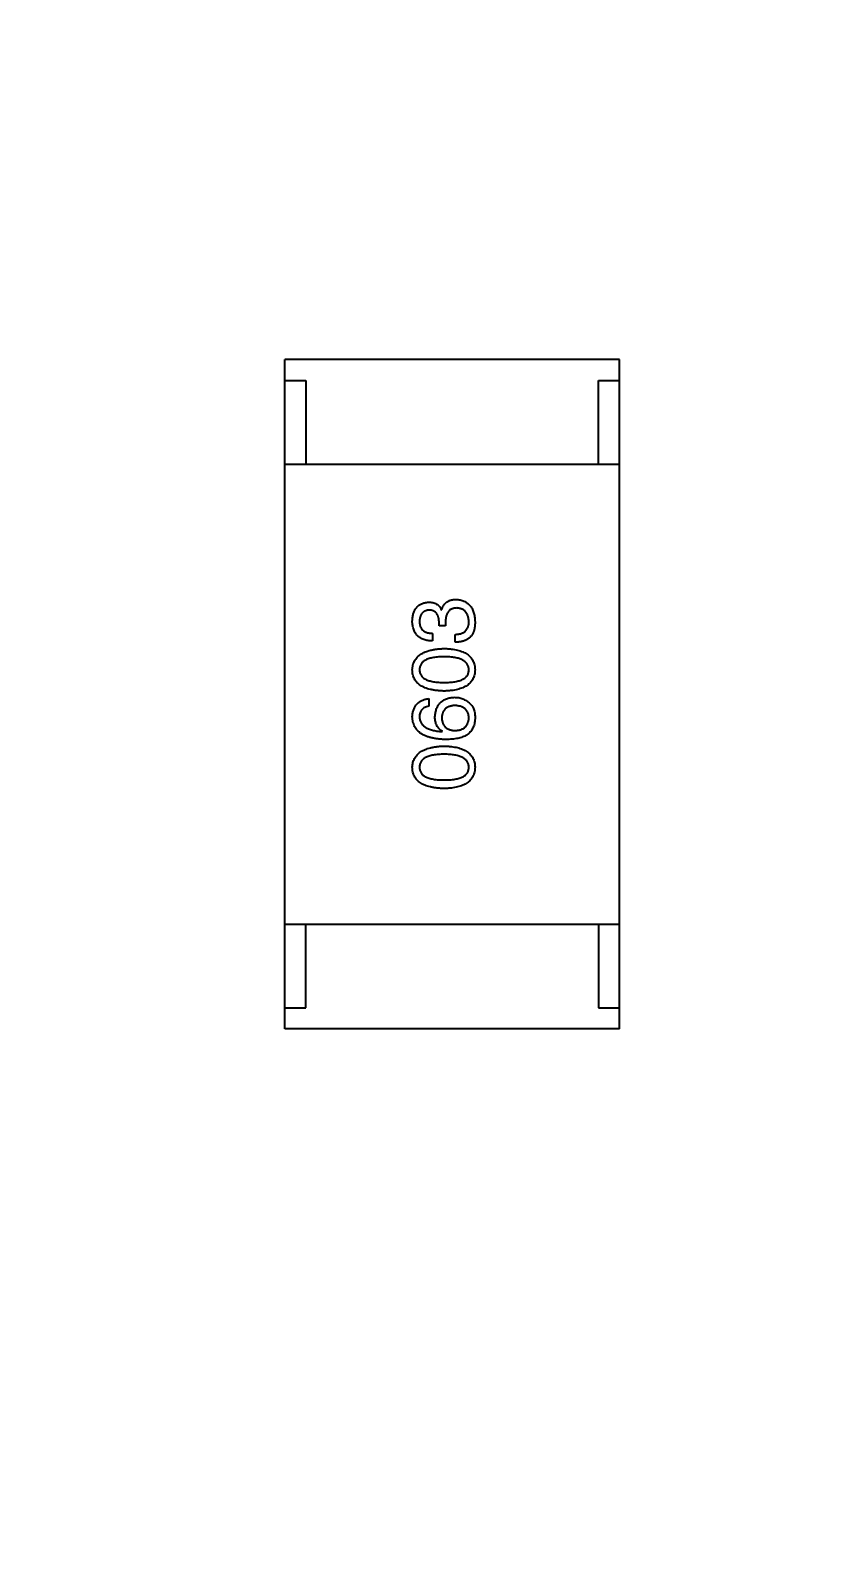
# Model space of a CAD drawing. Header units: millimetres. Extents: x 104 to 312, y 235 to 317.
# Drawn here: x 276.079 to 277.976, y 271.618 to 275.225 of the extents above; entities that cross this region are included whole.
import ezdxf

# ---------------------------------------------------------------- set-up
doc = ezdxf.new("R2010")
doc.units = ezdxf.units.MM
doc.header["$LTSCALE"] = 0.5
doc.header["$PDMODE"] = 3
doc.header["$PDSIZE"] = 0.3125
doc.linetypes.add('CENTER', pattern=[50.8, 31.75, -6.35, 6.35, -6.35])
doc.layers.get('0').update_dxf_attribs({"linetype": 'CONTINUOUS'})
doc.layers.get('Defpoints').update_dxf_attribs({"linetype": 'CONTINUOUS'})
doc.layers.add('dim', color=6, linetype='CONTINUOUS', lineweight=9)
doc.styles.add('Verdana', font='verdana.ttf', dxfattribs={"height": 2})
doc.dimstyles.new('aaaaaaaa 3.0', dxfattribs={"dimtxt": 2, "dimasz": 1.5, "dimexe": 1.25, "dimexo": 0.625, "dimtad": 1, "dimzin": 9, "dimdsep": 46, "dimtxsty": 'Verdana', "dimcen": 0, "dimadec": 1, "dimazin": 2, "dimtfac": 1, "dimtofl": 0, "dimtmove": 0, "dimatfit": 3, "dimfxl": 1, "dimlwd": 25, "dimlwe": 25, "dimarcsym": 0})

# ---------------------------------------------------------------- blocks, each defined once
blk = doc.blocks.new('*D35')
at = {"layer": 'Defpoints', "color": 0}
for p in [(274.8621, 292.0917), (302.3617, 271.0916), (310.9046, 271.0916)]:
    blk.add_point(p, dxfattribs=at)
at = {"layer": 'dim', "color": 0, "lineweight": 25}
for p, q in [((275.4871, 292.0917), (312.1546, 292.0917)), ((310.9046, 290.5917), (310.9046, 272.5916)), ((302.9867, 271.0916), (312.1546, 271.0916))]:
    blk.add_line(p, q, dxfattribs=at)
at = {"layer": 'dim', "color": 0}
for points in [[(311.1546, 290.5917), (310.6546, 290.5917), (310.9046, 292.0917)], [(310.6546, 272.5916), (311.1546, 272.5916), (310.9046, 271.0916)]]:
    blk.add_solid(points, dxfattribs=at)
at = {"layer": 'dim', "color": 0, "insert": (309.2587, 281.5916), "char_height": 2, "attachment_point": 5, "rotation": 90, "style": 'Verdana'}
blk.add_mtext('21', dxfattribs=at)

msp = doc.modelspace()

# ---------------------------------------------------------------- linework, layer by layer
at = {"linetype": 'Continuous'}
for p, q in [((276.6874, 272.8376), (276.6874, 274.4376)), ((277.4874, 274.4376), (276.6874, 274.4376)), ((277.4874, 272.8376), (277.4874, 274.4376)), ((276.6874, 274.3876), (276.7374, 274.3876)), ((276.7374, 274.3876), (276.7374, 274.1876)), ((277.4374, 274.1876), (277.4374, 274.3876)), ((277.4374, 274.3876), (277.4874, 274.3876)), ((276.6874, 274.1876), (277.4874, 274.1876)), ((277.0561, 273.8009), (277.0561, 273.8108)), ((277.0618, 273.8395), (277.0627, 273.8395)), ((277.0717, 273.8099), (277.0717, 273.8009)), ((277.0405, 273.7829), (277.0405, 273.7649)), ((277.0717, 273.8009), (277.0561, 273.8009)), ((277.0946, 273.7616), (277.0946, 273.7804)), ((277.0315, 273.6268), (277.0315, 273.6088)), ((277.0635, 273.5481), (277.0643, 273.5489)), ((276.6874, 273.0876), (277.4874, 273.0876)), ((276.7374, 272.8876), (276.7374, 273.0876)), ((277.4374, 273.0876), (277.4374, 272.8876)), ((276.6874, 272.8876), (276.7374, 272.8876)), ((277.4374, 272.8876), (277.4874, 272.8876)), ((277.4874, 272.8376), (276.6874, 272.8376))]:
    msp.add_line(p, q, dxfattribs=at)
msp.add_circle((274.8618, 271.1524), 27.5, dxfattribs=at)
at = {"color": 1, "linetype": 'CENTER'}
msp.add_circle((274.8621, 271.0916), 21.0001, dxfattribs=at)
at = {"linetype": 'Continuous'}
msp.add_arc((274.8618, 271.1524), 24.842, 307.50561, 229.18658, dxfattribs=at)
for points, knots in [([(276.9922, 273.8124), (276.9923, 273.8141), (276.9924, 273.8175), (276.9931, 273.8223), (276.9939, 273.8269), (276.9951, 273.8311), (276.9966, 273.8351), (276.9983, 273.8387), (277.0003, 273.842), (277.0026, 273.845), (277.0051, 273.8477), (277.008, 273.8501), (277.0111, 273.8521), (277.0145, 273.8538), (277.0181, 273.8552), (277.0221, 273.8563), (277.0263, 273.8571), (277.0292, 273.8574), (277.0307, 273.8575)], [0, 0, 0, 0, 0.077845, 0.151584, 0.221397, 0.287366, 0.350104, 0.410398, 0.467998, 0.524388, 0.579979, 0.635152, 0.690917, 0.747936, 0.806661, 0.867861, 0.932479, 1, 1, 1, 1]), ([(277.0307, 273.8575), (277.0325, 273.8574), (277.0361, 273.8574), (277.0412, 273.8565), (277.0458, 273.8551), (277.05, 273.8531), (277.0537, 273.8505), (277.057, 273.8474), (277.0597, 273.8437), (277.0611, 273.8409), (277.0618, 273.8395)], [0, 0, 0, 0, 0.143686, 0.277942, 0.40333, 0.521785, 0.638573, 0.755208, 0.874773, 1, 1, 1, 1]), ([(277.0627, 273.8395), (277.063, 273.8405), (277.0636, 273.8424), (277.0647, 273.8452), (277.0661, 273.8478), (277.0675, 273.8502), (277.0691, 273.8524), (277.0708, 273.8545), (277.0727, 273.8563), (277.0747, 273.858), (277.0769, 273.8594), (277.0793, 273.8606), (277.0817, 273.8617), (277.0844, 273.8625), (277.0871, 273.8633), (277.0901, 273.8637), (277.0931, 273.864), (277.0952, 273.864), (277.0963, 273.864)], [0, 0, 0, 0, 0.069445, 0.136039, 0.200011, 0.261745, 0.322328, 0.381403, 0.438864, 0.496655, 0.554398, 0.612391, 0.672266, 0.733005, 0.79604, 0.861293, 0.928785, 1, 1, 1, 1]), ([(277.0987, 273.8436), (277.0976, 273.8435), (277.0955, 273.8435), (277.0924, 273.8431), (277.0896, 273.8424), (277.0869, 273.8415), (277.0845, 273.8403), (277.0822, 273.8389), (277.0802, 273.8372), (277.0784, 273.8352), (277.0768, 273.8329), (277.0754, 273.8304), (277.0743, 273.8276), (277.0733, 273.8246), (277.0726, 273.8213), (277.0721, 273.8177), (277.0717, 273.8139), (277.0717, 273.8113), (277.0717, 273.8099)], [0, 0, 0, 0, 0.066518, 0.129194, 0.188613, 0.245254, 0.300032, 0.353805, 0.407079, 0.461108, 0.516272, 0.574141, 0.634837, 0.699275, 0.767504, 0.840272, 0.917505, 1, 1, 1, 1]), ([(277.0963, 273.864), (277.0981, 273.8639), (277.1016, 273.8637), (277.1066, 273.8628), (277.1113, 273.8615), (277.1157, 273.8599), (277.1198, 273.8579), (277.1235, 273.8555), (277.1269, 273.8527), (277.13, 273.8495), (277.1327, 273.846), (277.135, 273.8421), (277.1371, 273.8378), (277.1388, 273.8331), (277.1401, 273.828), (277.1412, 273.8226), (277.1419, 273.8168), (277.1421, 273.8128), (277.1422, 273.8108)], [0, 0, 0, 0, 0.068236, 0.132937, 0.194125, 0.253174, 0.310181, 0.365986, 0.421096, 0.476216, 0.532352, 0.590232, 0.649824, 0.71274, 0.778406, 0.848058, 0.921922, 1, 1, 1, 1]), ([(277.1274, 273.8116), (277.1273, 273.8128), (277.1272, 273.8152), (277.1266, 273.8187), (277.126, 273.8219), (277.1251, 273.8249), (277.124, 273.8277), (277.1227, 273.8303), (277.1212, 273.8326), (277.1195, 273.8348), (277.1176, 273.8367), (277.1155, 273.8384), (277.1132, 273.8398), (277.1107, 273.841), (277.108, 273.842), (277.1051, 273.8428), (277.102, 273.8433), (277.0998, 273.8435), (277.0987, 273.8436)], [0, 0, 0, 0, 0.076694, 0.149502, 0.218019, 0.283183, 0.345589, 0.405199, 0.462852, 0.519478, 0.575313, 0.630559, 0.687006, 0.744638, 0.804006, 0.866059, 0.931486, 1, 1, 1, 1]), ([(277.0405, 273.7649), (277.0386, 273.7649), (277.0349, 273.7651), (277.0295, 273.7657), (277.0244, 273.7667), (277.0197, 273.768), (277.0154, 273.7698), (277.0114, 273.7718), (277.0078, 273.7743), (277.0046, 273.7771), (277.0018, 273.7803), (276.9993, 273.7838), (276.9971, 273.7877), (276.9954, 273.792), (276.994, 273.7966), (276.9931, 273.8015), (276.9924, 273.8069), (276.9922, 273.8105), (276.9922, 273.8124)], [0, 0, 0, 0, 0.074804, 0.144899, 0.211458, 0.274554, 0.334363, 0.392059, 0.448123, 0.503024, 0.558154, 0.613471, 0.670844, 0.729926, 0.792003, 0.857405, 0.926768, 1, 1, 1, 1]), ([(277.0323, 273.8386), (277.0314, 273.8386), (277.0297, 273.8384), (277.0272, 273.8379), (277.0248, 273.8372), (277.0226, 273.8364), (277.0206, 273.8353), (277.0187, 273.8341), (277.017, 273.8327), (277.0155, 273.8311), (277.0141, 273.8293), (277.013, 273.8273), (277.0119, 273.8251), (277.0111, 273.8228), (277.0104, 273.8202), (277.0099, 273.8175), (277.0095, 273.8146), (277.0094, 273.8126), (277.0094, 273.8116)], [0, 0, 0, 0, 0.067655, 0.132224, 0.194132, 0.253145, 0.309858, 0.366002, 0.421361, 0.47702, 0.532632, 0.590536, 0.65067, 0.713258, 0.779588, 0.848803, 0.921949, 1, 1, 1, 1]), ([(277.0094, 273.8116), (277.0094, 273.8105), (277.0095, 273.8083), (277.0098, 273.8051), (277.0104, 273.8021), (277.0113, 273.7994), (277.0124, 273.7968), (277.0137, 273.7945), (277.0153, 273.7923), (277.0171, 273.7904), (277.0192, 273.7887), (277.0216, 273.7873), (277.0241, 273.786), (277.0269, 273.7849), (277.03, 273.7841), (277.0333, 273.7835), (277.0368, 273.7831), (277.0393, 273.783), (277.0405, 273.7829)], [0, 0, 0, 0, 0.069877, 0.136363, 0.198671, 0.257968, 0.315462, 0.370709, 0.425568, 0.479847, 0.535753, 0.592303, 0.651386, 0.713311, 0.778642, 0.84836, 0.921866, 1, 1, 1, 1]), ([(277.0561, 273.8108), (277.0561, 273.8119), (277.056, 273.814), (277.0556, 273.8171), (277.0551, 273.8199), (277.0544, 273.8226), (277.0535, 273.8251), (277.0524, 273.8274), (277.0512, 273.8294), (277.0498, 273.8313), (277.0482, 273.8329), (277.0464, 273.8344), (277.0445, 273.8356), (277.0424, 273.8366), (277.0402, 273.8375), (277.0377, 273.8381), (277.0351, 273.8385), (277.0333, 273.8386), (277.0323, 273.8386)], [0, 0, 0, 0, 0.079415, 0.154091, 0.22508, 0.29186, 0.355026, 0.415127, 0.472418, 0.528511, 0.583551, 0.638361, 0.693547, 0.750023, 0.807857, 0.868401, 0.932259, 1, 1, 1, 1]), ([(277.0946, 273.7804), (277.096, 273.7805), (277.0985, 273.7806), (277.1023, 273.7811), (277.1057, 273.7817), (277.1089, 273.7826), (277.1119, 273.7838), (277.1146, 273.7851), (277.1171, 273.7868), (277.1193, 273.7886), (277.1212, 273.7907), (277.1229, 273.793), (277.1243, 273.7955), (277.1254, 273.7983), (277.1263, 273.8013), (277.127, 273.8045), (277.1274, 273.808), (277.1274, 273.8104), (277.1274, 273.8116)], [0, 0, 0, 0, 0.07723, 0.149593, 0.217944, 0.282232, 0.34411, 0.402297, 0.458791, 0.513966, 0.568538, 0.623291, 0.679957, 0.737243, 0.798142, 0.86118, 0.928728, 1, 1, 1, 1]), ([(277.1422, 273.8108), (277.1422, 273.8094), (277.1421, 273.8067), (277.1419, 273.8027), (277.1415, 273.799), (277.141, 273.7955), (277.1403, 273.7922), (277.1395, 273.7891), (277.1385, 273.7863), (277.1377, 273.7846), (277.1373, 273.7837)], [0, 0, 0, 0, 0.15115, 0.29371, 0.429149, 0.55661, 0.677302, 0.791017, 0.898045, 1, 1, 1, 1]), ([(277.1373, 273.7837), (277.1368, 273.7829), (277.136, 273.7811), (277.1345, 273.7787), (277.1328, 273.7764), (277.1309, 273.7743), (277.1289, 273.7724), (277.1267, 273.7706), (277.1243, 273.769), (277.1217, 273.7675), (277.1189, 273.7662), (277.116, 273.765), (277.1129, 273.7641), (277.1096, 273.7632), (277.1061, 273.7626), (277.1024, 273.7621), (277.0986, 273.7617), (277.096, 273.7616), (277.0946, 273.7616)], [0, 0, 0, 0, 0.056906, 0.113264, 0.168825, 0.223843, 0.279195, 0.335267, 0.392098, 0.450414, 0.51054, 0.572219, 0.636652, 0.703156, 0.773102, 0.845505, 0.921063, 1, 1, 1, 1]), ([(276.9922, 273.6958), (276.9923, 273.6978), (276.9925, 273.7016), (276.9936, 273.7072), (276.9953, 273.7123), (276.9974, 273.7172), (277.0002, 273.7217), (277.0036, 273.7258), (277.0076, 273.7295), (277.0121, 273.7328), (277.0172, 273.7359), (277.0228, 273.7385), (277.029, 273.7408), (277.0358, 273.7427), (277.0432, 273.7442), (277.0511, 273.7454), (277.0595, 273.7463), (277.0654, 273.7465), (277.0684, 273.7467)], [0, 0, 0, 0, 0.057415, 0.112361, 0.16496, 0.216437, 0.267441, 0.318839, 0.371478, 0.426325, 0.483626, 0.544235, 0.608673, 0.677374, 0.750405, 0.828394, 0.911525, 1, 1, 1, 1]), ([(277.0684, 273.7467), (277.0714, 273.7466), (277.0771, 273.7464), (277.0854, 273.7456), (277.0931, 273.7445), (277.1002, 273.743), (277.1069, 273.7411), (277.1129, 273.7389), (277.1184, 273.7363), (277.1233, 273.7333), (277.1277, 273.7299), (277.1315, 273.7261), (277.1347, 273.722), (277.1374, 273.7175), (277.1394, 273.7126), (277.141, 273.7073), (277.1419, 273.7017), (277.1421, 273.6978), (277.1422, 273.6958)], [0, 0, 0, 0, 0.08769, 0.170218, 0.24749, 0.319818, 0.387758, 0.451391, 0.511445, 0.568185, 0.622681, 0.67526, 0.726746, 0.778428, 0.830764, 0.884397, 0.940866, 1, 1, 1, 1]), ([(277.0684, 273.727), (277.066, 273.727), (277.0614, 273.7269), (277.0547, 273.7266), (277.0485, 273.726), (277.0427, 273.7251), (277.0374, 273.724), (277.0325, 273.7227), (277.0281, 273.7211), (277.0242, 273.7193), (277.0207, 273.7172), (277.0177, 273.7149), (277.0151, 273.7123), (277.013, 273.7095), (277.0114, 273.7064), (277.0102, 273.7031), (277.0095, 273.6995), (277.0094, 273.6971), (277.0094, 273.6958)], [0, 0, 0, 0, 0.095719, 0.185854, 0.269738, 0.347952, 0.420315, 0.487894, 0.550245, 0.608186, 0.662454, 0.713283, 0.761375, 0.808209, 0.854301, 0.901312, 0.949396, 1, 1, 1, 1]), ([(277.1274, 273.6958), (277.1273, 273.6971), (277.1272, 273.6995), (277.1264, 273.7031), (277.1252, 273.7064), (277.1235, 273.7095), (277.1214, 273.7124), (277.1187, 273.7149), (277.1157, 273.7172), (277.1122, 273.7193), (277.1083, 273.7211), (277.1039, 273.7227), (277.0991, 273.724), (277.0938, 273.7251), (277.0881, 273.726), (277.0819, 273.7266), (277.0753, 273.7269), (277.0708, 273.727), (277.0684, 273.727)], [0, 0, 0, 0, 0.050879, 0.099377, 0.146973, 0.193618, 0.240619, 0.289461, 0.34047, 0.395283, 0.453059, 0.515633, 0.582666, 0.655287, 0.732971, 0.815933, 0.905166, 1, 1, 1, 1]), ([(277.0684, 273.645), (277.0654, 273.6451), (277.0594, 273.6453), (277.0509, 273.6461), (277.0429, 273.6472), (277.0355, 273.6487), (277.0287, 273.6505), (277.0224, 273.6528), (277.0168, 273.6554), (277.0117, 273.6584), (277.0071, 273.6618), (277.0032, 273.6655), (276.9999, 273.6697), (276.9971, 273.6742), (276.995, 273.6791), (276.9934, 273.6843), (276.9924, 273.69), (276.9923, 273.6938), (276.9922, 273.6958)], [0, 0, 0, 0, 0.088823, 0.172287, 0.250296, 0.323438, 0.392244, 0.456221, 0.516635, 0.573871, 0.628, 0.680335, 0.731489, 0.782557, 0.834044, 0.886738, 0.942089, 1, 1, 1, 1]), ([(277.0094, 273.6958), (277.0094, 273.6946), (277.0095, 273.6922), (277.0102, 273.6887), (277.0114, 273.6855), (277.013, 273.6825), (277.0151, 273.6798), (277.0177, 273.6772), (277.0207, 273.675), (277.0242, 273.673), (277.0281, 273.6712), (277.0325, 273.6696), (277.0374, 273.6684), (277.0427, 273.6673), (277.0485, 273.6665), (277.0547, 273.6659), (277.0614, 273.6656), (277.066, 273.6655), (277.0684, 273.6655)], [0, 0, 0, 0, 0.049764, 0.097007, 0.143217, 0.188577, 0.235116, 0.282997, 0.333719, 0.387776, 0.445989, 0.508679, 0.576563, 0.649481, 0.728235, 0.812722, 0.903548, 1, 1, 1, 1]), ([(277.0684, 273.6655), (277.0708, 273.6655), (277.0754, 273.6656), (277.0821, 273.6659), (277.0883, 273.6665), (277.0941, 273.6673), (277.0994, 273.6684), (277.1043, 273.6696), (277.1087, 273.6712), (277.1126, 273.673), (277.1161, 273.675), (277.1191, 273.6772), (277.1217, 273.6797), (277.1238, 273.6825), (277.1255, 273.6855), (277.1266, 273.6887), (277.1273, 273.6922), (277.1274, 273.6946), (277.1274, 273.6958)], [0, 0, 0, 0, 0.096457, 0.187288, 0.27178, 0.350132, 0.423455, 0.491343, 0.554037, 0.612253, 0.666313, 0.717038, 0.764921, 0.811214, 0.856775, 0.902988, 0.950234, 1, 1, 1, 1]), ([(277.1422, 273.6958), (277.1421, 273.6938), (277.1419, 273.69), (277.141, 273.6843), (277.1394, 273.6791), (277.1374, 273.6742), (277.1347, 273.6697), (277.1315, 273.6655), (277.1277, 273.6618), (277.1233, 273.6584), (277.1184, 273.6554), (277.1129, 273.6528), (277.1069, 273.6506), (277.1002, 273.6487), (277.0931, 273.6472), (277.0854, 273.6461), (277.0771, 273.6453), (277.0714, 273.6451), (277.0684, 273.645)], [0, 0, 0, 0, 0.059135, 0.115606, 0.169241, 0.221578, 0.273261, 0.324749, 0.377329, 0.431642, 0.488541, 0.548597, 0.612232, 0.680174, 0.752504, 0.829777, 0.912307, 1, 1, 1, 1]), ([(276.9922, 273.5834), (276.9923, 273.5849), (276.9926, 273.5881), (276.9933, 273.5926), (276.9942, 273.5968), (276.9955, 273.6008), (276.997, 273.6045), (276.9988, 273.6079), (277.0009, 273.6111), (277.0032, 273.6139), (277.0058, 273.6165), (277.0087, 273.6188), (277.0118, 273.6209), (277.0152, 273.6226), (277.0189, 273.6241), (277.0229, 273.6253), (277.0271, 273.6262), (277.03, 273.6266), (277.0315, 273.6268)], [0, 0, 0, 0, 0.073784, 0.144317, 0.211047, 0.274818, 0.336501, 0.395724, 0.453465, 0.510016, 0.566585, 0.622844, 0.680328, 0.739335, 0.800408, 0.863904, 0.93053, 1, 1, 1, 1]), ([(277.0463, 273.5834), (277.0464, 273.5852), (277.0468, 273.5887), (277.0477, 273.5939), (277.0488, 273.5987), (277.0503, 273.6031), (277.0522, 273.6073), (277.0543, 273.6111), (277.0568, 273.6145), (277.0595, 273.6176), (277.0626, 273.6204), (277.0661, 273.6228), (277.0698, 273.6249), (277.0738, 273.6267), (277.0782, 273.628), (277.0828, 273.6291), (277.0878, 273.6298), (277.0912, 273.63), (277.093, 273.6301)], [0, 0, 0, 0, 0.074228, 0.144548, 0.211288, 0.274576, 0.335162, 0.393915, 0.450599, 0.506657, 0.562409, 0.618617, 0.676096, 0.735061, 0.79654, 0.860906, 0.928473, 1, 1, 1, 1]), ([(277.093, 273.6301), (277.0947, 273.63), (277.0982, 273.6299), (277.1033, 273.6293), (277.1082, 273.6281), (277.1129, 273.6265), (277.1174, 273.6244), (277.1218, 273.6218), (277.126, 273.6188), (277.1286, 273.6165), (277.1299, 273.6153)], [0, 0, 0, 0, 0.12904, 0.253809, 0.377066, 0.499122, 0.621469, 0.744665, 0.870607, 1, 1, 1, 1]), ([(277.0315, 273.6088), (277.0298, 273.6084), (277.0265, 273.6076), (277.0219, 273.6058), (277.018, 273.6034), (277.0148, 273.6005), (277.0124, 273.597), (277.0106, 273.5929), (277.0095, 273.5883), (277.0094, 273.5851), (277.0094, 273.5834)], [0, 0, 0, 0, 0.1439, 0.274233, 0.394478, 0.509388, 0.621911, 0.738504, 0.863414, 1, 1, 1, 1]), ([(277.0938, 273.6104), (277.0926, 273.6103), (277.0902, 273.6102), (277.0867, 273.6096), (277.0835, 273.6089), (277.0805, 273.608), (277.0778, 273.6069), (277.0752, 273.6056), (277.0729, 273.604), (277.0708, 273.6023), (277.069, 273.6003), (277.0674, 273.5981), (277.066, 273.5957), (277.0649, 273.5932), (277.0639, 273.5904), (277.0633, 273.5874), (277.0628, 273.5842), (277.0627, 273.582), (277.0627, 273.5809)], [0, 0, 0, 0, 0.076288, 0.14871, 0.216387, 0.281386, 0.342528, 0.402111, 0.4591, 0.514852, 0.569974, 0.625644, 0.682226, 0.740156, 0.800362, 0.863471, 0.930116, 1, 1, 1, 1]), ([(277.1274, 273.5817), (277.1273, 273.5828), (277.1271, 273.585), (277.1266, 273.5881), (277.1258, 273.591), (277.1248, 273.5936), (277.1235, 273.5962), (277.122, 273.5985), (277.1202, 273.6006), (277.1182, 273.6025), (277.116, 273.6042), (277.1135, 273.6057), (277.1108, 273.607), (277.1079, 273.6081), (277.1047, 273.6089), (277.1013, 273.6096), (277.0976, 273.6102), (277.0951, 273.6103), (277.0938, 273.6104)], [0, 0, 0, 0, 0.066682, 0.130303, 0.190802, 0.248749, 0.30534, 0.361219, 0.415721, 0.471765, 0.528279, 0.586428, 0.64659, 0.710143, 0.776461, 0.846692, 0.921137, 1, 1, 1, 1]), ([(277.1299, 273.6153), (277.1309, 273.6144), (277.1331, 273.6125), (277.1357, 273.609), (277.1379, 273.6051), (277.1396, 273.6007), (277.141, 273.5958), (277.1418, 273.5904), (277.1423, 273.5846), (277.1422, 273.5805), (277.1422, 273.5784)], [0, 0, 0, 0, 0.105033, 0.21147, 0.321511, 0.438526, 0.563605, 0.698055, 0.843218, 1, 1, 1, 1]), ([(277.0717, 273.5293), (277.0685, 273.5294), (277.0624, 273.5295), (277.0536, 273.5304), (277.0453, 273.5315), (277.0376, 273.5332), (277.0306, 273.5351), (277.0241, 273.5375), (277.0182, 273.5403), (277.0129, 273.5435), (277.0082, 273.547), (277.0041, 273.551), (277.0005, 273.5554), (276.9977, 273.5603), (276.9954, 273.5655), (276.9937, 273.5711), (276.9926, 273.5771), (276.9923, 273.5812), (276.9922, 273.5834)], [0, 0, 0, 0, 0.087517, 0.169686, 0.246944, 0.319347, 0.387088, 0.450961, 0.511075, 0.567974, 0.622351, 0.675039, 0.726853, 0.778688, 0.83093, 0.884738, 0.941043, 1, 1, 1, 1]), ([(277.0094, 273.5834), (277.0095, 273.5821), (277.0097, 273.5795), (277.0105, 273.5758), (277.0117, 273.5724), (277.0134, 273.5691), (277.0153, 273.5661), (277.0177, 273.5633), (277.0206, 273.5608), (277.0237, 273.5584), (277.0273, 273.5564), (277.0313, 273.5545), (277.0357, 273.5529), (277.0405, 273.5515), (277.0457, 273.5503), (277.0513, 273.5493), (277.0573, 273.5486), (277.0614, 273.5483), (277.0635, 273.5481)], [0, 0, 0, 0, 0.054741, 0.107075, 0.158339, 0.208382, 0.258772, 0.310045, 0.362765, 0.417822, 0.475982, 0.537466, 0.602901, 0.673037, 0.747247, 0.826291, 0.910782, 1, 1, 1, 1]), ([(277.0643, 273.5489), (277.0629, 273.5498), (277.0601, 273.5515), (277.0563, 273.5547), (277.0532, 273.5583), (277.0506, 273.5624), (277.0487, 273.567), (277.0473, 273.5721), (277.0464, 273.5776), (277.0463, 273.5814), (277.0463, 273.5834)], [0, 0, 0, 0, 0.122276, 0.239997, 0.35611, 0.473903, 0.59404, 0.720428, 0.855383, 1, 1, 1, 1]), ([(277.0627, 273.5809), (277.0627, 273.5797), (277.0628, 273.5775), (277.0633, 273.5742), (277.064, 273.5711), (277.0649, 273.5683), (277.0661, 273.5656), (277.0675, 273.5632), (277.0691, 273.5609), (277.071, 273.5589), (277.0732, 273.5571), (277.0755, 273.5556), (277.0781, 273.5542), (277.081, 273.553), (277.0841, 273.5521), (277.0874, 273.5513), (277.0909, 273.5508), (277.0934, 273.5507), (277.0946, 273.5506)], [0, 0, 0, 0, 0.070453, 0.136523, 0.199866, 0.260392, 0.318446, 0.374657, 0.430182, 0.485556, 0.541071, 0.598396, 0.657208, 0.718642, 0.783247, 0.851631, 0.923928, 1, 1, 1, 1]), ([(277.0946, 273.5506), (277.0959, 273.5506), (277.0984, 273.5508), (277.1021, 273.5514), (277.1055, 273.5521), (277.1086, 273.5531), (277.1116, 273.5542), (277.1142, 273.5557), (277.1167, 273.5573), (277.1188, 273.5592), (277.1208, 273.5612), (277.1225, 273.5635), (277.1239, 273.566), (277.1251, 273.5687), (277.1261, 273.5717), (277.1268, 273.5748), (277.1273, 273.5782), (277.1274, 273.5805), (277.1274, 273.5817)], [0, 0, 0, 0, 0.076467, 0.148148, 0.216496, 0.280559, 0.342274, 0.401168, 0.458322, 0.514073, 0.569257, 0.62465, 0.68124, 0.739113, 0.799947, 0.862804, 0.929597, 1, 1, 1, 1]), ([(277.1422, 273.5784), (277.1421, 273.5764), (277.1418, 273.5724), (277.1407, 273.5666), (277.1392, 273.5611), (277.1369, 273.5561), (277.1342, 273.5514), (277.1309, 273.5471), (277.127, 273.5432), (277.124, 273.541), (277.1225, 273.5399)], [0, 0, 0, 0, 0.137449, 0.267856, 0.393219, 0.514735, 0.63397, 0.753734, 0.874967, 1, 1, 1, 1]), ([(277.1225, 273.5399), (277.1209, 273.5391), (277.1177, 273.5373), (277.1125, 273.5351), (277.1068, 273.5333), (277.1007, 273.5318), (277.0941, 273.5306), (277.087, 273.5299), (277.0795, 273.5293), (277.0743, 273.5293), (277.0717, 273.5293)], [0, 0, 0, 0, 0.101889, 0.209155, 0.322694, 0.442863, 0.569758, 0.70479, 0.848502, 1, 1, 1, 1]), ([(276.9922, 273.4627), (276.9923, 273.4646), (276.9925, 273.4685), (276.9936, 273.474), (276.9953, 273.4792), (276.9974, 273.484), (277.0002, 273.4885), (277.0036, 273.4926), (277.0076, 273.4963), (277.0121, 273.4997), (277.0172, 273.5027), (277.0228, 273.5053), (277.029, 273.5076), (277.0358, 273.5095), (277.0432, 273.5111), (277.0511, 273.5123), (277.0595, 273.5131), (277.0654, 273.5134), (277.0684, 273.5135)], [0, 0, 0, 0, 0.057415, 0.112361, 0.16496, 0.216437, 0.267441, 0.318839, 0.371478, 0.426325, 0.483626, 0.544235, 0.608673, 0.677374, 0.750405, 0.828394, 0.911525, 1, 1, 1, 1]), ([(277.0684, 273.4938), (277.066, 273.4938), (277.0614, 273.4938), (277.0547, 273.4934), (277.0485, 273.4928), (277.0427, 273.492), (277.0374, 273.4909), (277.0325, 273.4896), (277.0281, 273.488), (277.0242, 273.4862), (277.0207, 273.4841), (277.0177, 273.4818), (277.0151, 273.4792), (277.013, 273.4764), (277.0114, 273.4733), (277.0102, 273.47), (277.0095, 273.4664), (277.0094, 273.4639), (277.0094, 273.4627)], [0, 0, 0, 0, 0.095719, 0.185854, 0.269738, 0.347952, 0.420315, 0.487894, 0.550245, 0.608186, 0.662454, 0.713283, 0.761375, 0.808209, 0.854301, 0.901312, 0.949396, 1, 1, 1, 1]), ([(277.0684, 273.5135), (277.0714, 273.5134), (277.0771, 273.5132), (277.0854, 273.5124), (277.0931, 273.5113), (277.1002, 273.5098), (277.1069, 273.508), (277.1129, 273.5057), (277.1184, 273.5031), (277.1233, 273.5001), (277.1277, 273.4967), (277.1315, 273.493), (277.1347, 273.4888), (277.1374, 273.4843), (277.1394, 273.4794), (277.141, 273.4742), (277.1419, 273.4686), (277.1421, 273.4647), (277.1422, 273.4627)], [0, 0, 0, 0, 0.08769, 0.170218, 0.24749, 0.319818, 0.387758, 0.451391, 0.511445, 0.568185, 0.622681, 0.67526, 0.726746, 0.778428, 0.830764, 0.884397, 0.940866, 1, 1, 1, 1]), ([(277.1274, 273.4627), (277.1273, 273.4639), (277.1272, 273.4664), (277.1264, 273.47), (277.1252, 273.4733), (277.1235, 273.4764), (277.1214, 273.4792), (277.1187, 273.4817), (277.1157, 273.4841), (277.1122, 273.4862), (277.1083, 273.488), (277.1039, 273.4895), (277.0991, 273.4909), (277.0938, 273.492), (277.0881, 273.4928), (277.0819, 273.4934), (277.0753, 273.4938), (277.0708, 273.4938), (277.0684, 273.4938)], [0, 0, 0, 0, 0.050879, 0.099377, 0.146973, 0.193618, 0.240619, 0.289461, 0.34047, 0.395283, 0.453059, 0.515633, 0.582666, 0.655287, 0.732971, 0.815933, 0.905166, 1, 1, 1, 1]), ([(277.0684, 273.4119), (277.0654, 273.412), (277.0594, 273.4122), (277.0509, 273.4129), (277.0429, 273.414), (277.0355, 273.4155), (277.0287, 273.4174), (277.0224, 273.4197), (277.0168, 273.4222), (277.0117, 273.4253), (277.0071, 273.4286), (277.0032, 273.4324), (276.9999, 273.4365), (276.9971, 273.441), (276.995, 273.4459), (276.9934, 273.4512), (276.9924, 273.4568), (276.9923, 273.4607), (276.9922, 273.4627)], [0, 0, 0, 0, 0.088823, 0.172287, 0.250296, 0.323438, 0.392244, 0.456221, 0.516635, 0.573871, 0.628, 0.680335, 0.731489, 0.782557, 0.834044, 0.886738, 0.942089, 1, 1, 1, 1]), ([(277.0094, 273.4627), (277.0094, 273.4615), (277.0095, 273.4591), (277.0102, 273.4556), (277.0114, 273.4523), (277.013, 273.4493), (277.0151, 273.4466), (277.0177, 273.4441), (277.0207, 273.4418), (277.0242, 273.4398), (277.0281, 273.4381), (277.0325, 273.4365), (277.0374, 273.4353), (277.0427, 273.4341), (277.0485, 273.4334), (277.0547, 273.4328), (277.0614, 273.4324), (277.066, 273.4324), (277.0684, 273.4324)], [0, 0, 0, 0, 0.049764, 0.097007, 0.143217, 0.188577, 0.235116, 0.282997, 0.333719, 0.387776, 0.445989, 0.508679, 0.576563, 0.649481, 0.728235, 0.812722, 0.903548, 1, 1, 1, 1]), ([(277.0684, 273.4324), (277.0708, 273.4324), (277.0754, 273.4324), (277.0821, 273.4328), (277.0883, 273.4334), (277.0941, 273.4342), (277.0994, 273.4353), (277.1043, 273.4365), (277.1087, 273.4381), (277.1126, 273.4398), (277.1161, 273.4418), (277.1191, 273.4441), (277.1217, 273.4466), (277.1238, 273.4494), (277.1255, 273.4523), (277.1266, 273.4556), (277.1273, 273.4591), (277.1274, 273.4615), (277.1274, 273.4627)], [0, 0, 0, 0, 0.096457, 0.187288, 0.27178, 0.350132, 0.423455, 0.491343, 0.554037, 0.612253, 0.666313, 0.717038, 0.764921, 0.811214, 0.856775, 0.902988, 0.950234, 1, 1, 1, 1]), ([(277.1422, 273.4627), (277.1421, 273.4607), (277.1419, 273.4568), (277.141, 273.4512), (277.1394, 273.4459), (277.1374, 273.441), (277.1347, 273.4365), (277.1315, 273.4324), (277.1277, 273.4286), (277.1233, 273.4253), (277.1184, 273.4222), (277.1129, 273.4197), (277.1069, 273.4174), (277.1002, 273.4155), (277.0931, 273.414), (277.0854, 273.4129), (277.0771, 273.4122), (277.0714, 273.412), (277.0684, 273.4119)], [0, 0, 0, 0, 0.059135, 0.115606, 0.169241, 0.221578, 0.273261, 0.324749, 0.377329, 0.431642, 0.488541, 0.548597, 0.612232, 0.680174, 0.752504, 0.829777, 0.912307, 1, 1, 1, 1])]:
    msp.add_open_spline(points, degree=3, knots=knots, dxfattribs=at)

# ---------------------------------------------------------------- dimensions: what is measured, and where the dimension line sits
at = {"layer": 'dim'}
dim = msp.add_linear_dim(base=(310.9046, 271.0916), p1=(274.8621, 292.0917), p2=(302.3617, 271.0916), angle=90, dimstyle='aaaaaaaa 3.0', dxfattribs=at)
dim.commit()
dim.dimension.update_dxf_attribs({"geometry": '*D35', "text_midpoint": (309.2587, 281.5916)})

doc.saveas('drawing.dxf')
